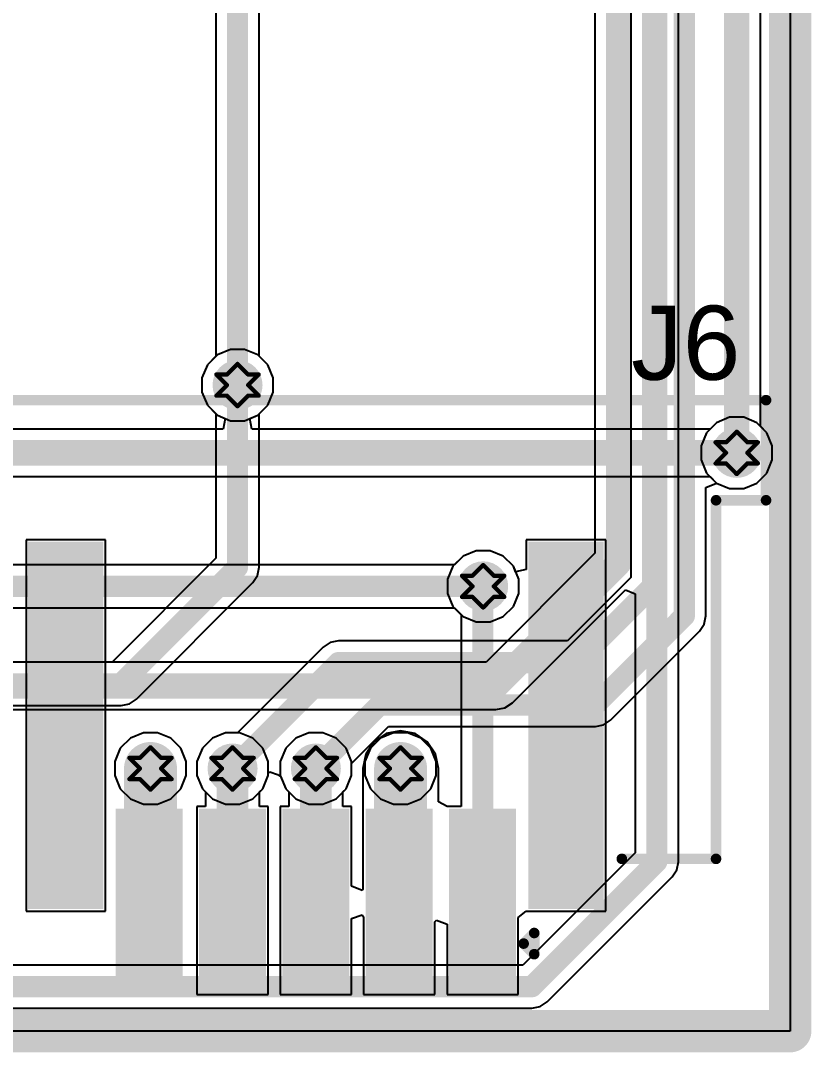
# Model space of a CAD drawing. Header units: inches. Extents: x -0.2 to 15.8, y 0 to 3.5.
# Drawn here: x 1.4086 to 1.782, y -0.01 to 0.477 of the extents above; entities that cross this region are included whole.
import ezdxf

# ---------------------------------------------------------------- set-up
doc = ezdxf.new("R2010")
doc.units = ezdxf.units.IN
doc.header["$MEASUREMENT"] = 0
for name, color, linetype in [('Board Outline', 76, 'Continuous'), ('Bottom Layer', 5, 'Continuous'), ('Drill Drawing', 1, 'Continuous'), ('Signal_1', 16, 'Continuous'), ('Signal_2', 76, 'Continuous'), ('Top Layer', 1, 'Continuous'), ('Top Overlay', 2, 'Continuous'), ('Top Paste', 8, 'Continuous'), ('Top Solder', 216, 'Continuous'), ('Via Holes', 16, 'Continuous')]:
    doc.layers.add(name, color=color, linetype=linetype)
doc.styles.add('Arial', font='', dxfattribs={"height": 0.2})
doc.styles.get('Arial').set_extended_font_data('Arial')

msp = doc.modelspace()

# ---------------------------------------------------------------- hatches: boundary and pattern name
at = {"layer": 'Bottom Layer'}
h = msp.add_hatch(color=5, dxfattribs=at)
edge = h.paths.add_edge_path()
edge.add_arc((1.5110006, 0.305), 0.011811, 0, 360)
h = msp.add_hatch(color=5, dxfattribs=at)
edge = h.paths.add_edge_path()
edge.add_arc((1.7467406, 0.273), 0.011811, 0, 360)
h = msp.add_hatch(color=5, dxfattribs=at)
edge = h.paths.add_edge_path()
edge.add_arc((1.6270006, 0.21), 0.011811, 0, 360)
h = msp.add_hatch(color=5, dxfattribs=at)
edge = h.paths.add_edge_path()
edge.add_arc((1.4699006, 0.124), 0.011811, 0, 360)
h = msp.add_hatch(color=5, dxfattribs=at)
edge = h.paths.add_edge_path()
edge.add_arc((1.5086506, 0.124), 0.011811, 0, 360)
h = msp.add_hatch(color=5, dxfattribs=at)
edge = h.paths.add_edge_path()
edge.add_arc((1.5480006, 0.124), 0.011811, 0, 360)
h = msp.add_hatch(color=5, dxfattribs=at)
edge = h.paths.add_edge_path()
edge.add_arc((1.5880006, 0.124), 0.011811, 0, 360)
at = {"layer": 'Signal_1'}
h = msp.add_hatch(color=16, dxfattribs=at)
edge = h.paths.add_edge_path()
edge.add_arc((1.5110006, 0.305), 0.011811, 0, 360)
h = msp.add_hatch(color=16, dxfattribs=at)
edge = h.paths.add_edge_path()
edge.add_arc((1.7467406, 0.273), 0.011811, 0, 360)
h = msp.add_hatch(color=16, dxfattribs=at)
edge = h.paths.add_edge_path()
edge.add_arc((1.6270006, 0.21), 0.011811, 0, 360)
h = msp.add_hatch(color=16, dxfattribs=at)
edge = h.paths.add_edge_path()
edge.add_arc((1.4699006, 0.124), 0.011811, 0, 360)
h = msp.add_hatch(color=16, dxfattribs=at)
edge = h.paths.add_edge_path()
edge.add_arc((1.5086506, 0.124), 0.011811, 0, 360)
h = msp.add_hatch(color=16, dxfattribs=at)
edge = h.paths.add_edge_path()
edge.add_arc((1.5480006, 0.124), 0.011811, 0, 360)
h = msp.add_hatch(color=16, dxfattribs=at)
edge = h.paths.add_edge_path()
edge.add_arc((1.5880006, 0.124), 0.011811, 0, 360)
at = {"layer": 'Signal_2'}
h = msp.add_hatch(color=76, dxfattribs=at)
edge = h.paths.add_edge_path()
edge.add_arc((1.5110006, 0.305), 0.011811, 0, 360)
h = msp.add_hatch(color=76, dxfattribs=at)
edge = h.paths.add_edge_path()
edge.add_arc((1.7467406, 0.273), 0.011811, 0, 360)
h = msp.add_hatch(color=76, dxfattribs=at)
edge = h.paths.add_edge_path()
edge.add_arc((1.6270006, 0.21), 0.011811, 0, 360)
h = msp.add_hatch(color=76, dxfattribs=at)
edge = h.paths.add_edge_path()
edge.add_arc((1.4699006, 0.124), 0.011811, 0, 360)
h = msp.add_hatch(color=76, dxfattribs=at)
edge = h.paths.add_edge_path()
edge.add_arc((1.5086506, 0.124), 0.011811, 0, 360)
h = msp.add_hatch(color=76, dxfattribs=at)
edge = h.paths.add_edge_path()
edge.add_arc((1.5480006, 0.124), 0.011811, 0, 360)
h = msp.add_hatch(color=76, dxfattribs=at)
edge = h.paths.add_edge_path()
edge.add_arc((1.5880006, 0.124), 0.011811, 0, 360)
at = {"layer": 'Top Layer'}
h = msp.add_hatch(color=1, dxfattribs=at)
edge = h.paths.add_edge_path()
edge.add_arc((1.5110006, 0.305), 0.011811, 0, 360)
h = msp.add_hatch(color=1, dxfattribs=at)
edge = h.paths.add_edge_path()
edge.add_arc((1.7467406, 0.273), 0.011811, 0, 360)
for points in [[(1.44366965, 0.06166145), (1.41611055, 0.06166145), (1.41611055, 0.22701575), (1.44366965, 0.22701575)], [(1.67989005, 0.06166145), (1.65233095, 0.06166145), (1.65233095, 0.22701575), (1.67989005, 0.22701575)], [(1.4810711, 0.0222913), (1.4574491, 0.0222913), (1.4574491, 0.1010315), (1.4810711, 0.1010315)], [(1.5204412, 0.0222913), (1.4968192, 0.0222913), (1.4968192, 0.1010315), (1.5204412, 0.1010315)], [(1.5598113, 0.0222913), (1.5361893, 0.0222913), (1.5361893, 0.1010315), (1.5598113, 0.1010315)], [(1.5991814, 0.0222913), (1.5755594, 0.0222913), (1.5755594, 0.1010315), (1.5991814, 0.1010315)], [(1.6385515, 0.0222913), (1.6149295, 0.0222913), (1.6149295, 0.1010315), (1.6385515, 0.1010315)]]:
    msp.add_hatch(color=1, dxfattribs=at).paths.add_polyline_path(points)
h = msp.add_hatch(color=1, dxfattribs=at)
edge = h.paths.add_edge_path()
edge.add_arc((1.6270006, 0.21), 0.011811, 0, 360)
h = msp.add_hatch(color=1, dxfattribs=at)
edge = h.paths.add_edge_path()
edge.add_arc((1.4699006, 0.124), 0.011811, 0, 360)
h = msp.add_hatch(color=1, dxfattribs=at)
edge = h.paths.add_edge_path()
edge.add_arc((1.5086506, 0.124), 0.011811, 0, 360)
h = msp.add_hatch(color=1, dxfattribs=at)
edge = h.paths.add_edge_path()
edge.add_arc((1.5480006, 0.124), 0.011811, 0, 360)
h = msp.add_hatch(color=1, dxfattribs=at)
edge = h.paths.add_edge_path()
edge.add_arc((1.5880006, 0.124), 0.011811, 0, 360)
at = {"layer": 'Top Paste'}
for points in [[(1.44366965, 0.06166145), (1.41611055, 0.06166145), (1.41611055, 0.22701575), (1.44366965, 0.22701575)], [(1.67989005, 0.06166145), (1.65233095, 0.06166145), (1.65233095, 0.22701575), (1.67989005, 0.22701575)], [(1.4810711, 0.0222913), (1.4574491, 0.0222913), (1.4574491, 0.1010315), (1.4810711, 0.1010315)], [(1.5204412, 0.0222913), (1.4968192, 0.0222913), (1.4968192, 0.1010315), (1.5204412, 0.1010315)], [(1.5598113, 0.0222913), (1.5361893, 0.0222913), (1.5361893, 0.1010315), (1.5598113, 0.1010315)], [(1.5991814, 0.0222913), (1.5755594, 0.0222913), (1.5755594, 0.1010315), (1.5991814, 0.1010315)], [(1.6385515, 0.0222913), (1.6149295, 0.0222913), (1.6149295, 0.1010315), (1.6385515, 0.1010315)]]:
    msp.add_hatch(color=8, dxfattribs=at).paths.add_polyline_path(points)
at = {"layer": 'Top Solder'}
for points in [[(1.44766965, 0.05766145), (1.41211055, 0.05766145), (1.41211055, 0.23101575), (1.44766965, 0.23101575)], [(1.68389005, 0.05766145), (1.64833095, 0.05766145), (1.64833095, 0.23101575), (1.68389005, 0.23101575)], [(1.4850711, 0.0182913), (1.4534491, 0.0182913), (1.4534491, 0.1050315), (1.4850711, 0.1050315)], [(1.5244412, 0.0182913), (1.4928192, 0.0182913), (1.4928192, 0.1050315), (1.5244412, 0.1050315)], [(1.5638113, 0.0182913), (1.5321893, 0.0182913), (1.5321893, 0.1050315), (1.5638113, 0.1050315)], [(1.6031814, 0.0182913), (1.5715594, 0.0182913), (1.5715594, 0.1050315), (1.6031814, 0.1050315)], [(1.6425515, 0.0182913), (1.6109295, 0.0182913), (1.6109295, 0.1050315), (1.6425515, 0.1050315)]]:
    msp.add_hatch(color=216, dxfattribs=at).paths.add_polyline_path(points)
at = {"layer": 'Via Holes'}
h = msp.add_hatch(color=7, dxfattribs=at)
edge = h.paths.add_edge_path()
edge.add_arc((1.5110006, 0.305), 0.0059055, 0, 360)
h = msp.add_hatch(color=7, dxfattribs=at)
edge = h.paths.add_edge_path()
edge.add_arc((1.7467406, 0.273), 0.0059055, 0, 360)
h = msp.add_hatch(color=7, dxfattribs=at)
edge = h.paths.add_edge_path()
edge.add_arc((1.6270006, 0.21), 0.0059055, 0, 360)
h = msp.add_hatch(color=7, dxfattribs=at)
edge = h.paths.add_edge_path()
edge.add_arc((1.4699006, 0.124), 0.0059055, 0, 360)
h = msp.add_hatch(color=7, dxfattribs=at)
edge = h.paths.add_edge_path()
edge.add_arc((1.5086506, 0.124), 0.0059055, 0, 360)
h = msp.add_hatch(color=7, dxfattribs=at)
edge = h.paths.add_edge_path()
edge.add_arc((1.5480006, 0.124), 0.0059055, 0, 360)
h = msp.add_hatch(color=7, dxfattribs=at)
edge = h.paths.add_edge_path()
edge.add_arc((1.5880006, 0.124), 0.0059055, 0, 360)

# ---------------------------------------------------------------- linework, layer by layer
at = {"layer": 'Board Outline', "const_width": 0.02}
for points in [[(1.772, 1.9660002), (1.7720007, 0)], [(0, 0), (1.7720007, 0)]]:
    msp.add_lwpolyline(points, dxfattribs=at)
at = {"layer": 'Board Outline', "const_width": 0.01}
msp.add_lwpolyline([(1.7670007, 0, 1), (1.7770007, 0, 1)], format="xyb", close=True, dxfattribs=at)
msp.add_lwpolyline([(1.7670007, 0, 1), (1.7770007, 0, 1)], format="xyb", close=True, dxfattribs=at)
at = {"layer": 'Bottom Layer'}
for p, q in [((1.772, 1.5882881), (1.7720006, 0)), ((1.5076567, 0.321811), (1.501478, 0.3192516)), ((1.5143445, 0.321811), (1.5076567, 0.321811)), ((1.5205232, 0.3192516), (1.5143445, 0.321811)), ((1.501478, 0.3192516), (1.496749, 0.3145226)), ((1.5252522, 0.3145226), (1.5205232, 0.3192516)), ((1.496749, 0.3145226), (1.4941896, 0.3083439)), ((1.5278116, 0.3083439), (1.5252522, 0.3145226)), ((1.4941896, 0.3083439), (1.4941896, 0.3016561)), ((1.5278116, 0.3016561), (1.5278116, 0.3083439)), ((1.4941896, 0.3016561), (1.496749, 0.2954774)), ((1.5252522, 0.2954774), (1.5278116, 0.3016561)), ((1.496749, 0.2954774), (1.5008047, 0.2914217)), ((1.5211965, 0.2914217), (1.5252522, 0.2954774)), ((1.5008047, 0.2914217), (1.5008047, 0.2232239)), ((1.5211965, 0.2190006), (1.5211965, 0.2914217)), ((1.7433967, 0.289811), (1.737218, 0.2872516)), ((1.7500845, 0.289811), (1.7433967, 0.289811)), ((1.7562632, 0.2872516), (1.7500845, 0.289811)), ((1.732489, 0.2825226), (1.7299296, 0.2763439)), ((1.737218, 0.2872516), (1.732489, 0.2825226)), ((1.7609922, 0.2825226), (1.7562632, 0.2872516)), ((1.7635516, 0.2763439), (1.7609922, 0.2825226)), ((1.7299296, 0.2763439), (1.7299296, 0.2696561)), ((1.7635516, 0.2696561), (1.7635516, 0.2763439)), ((1.7299296, 0.2696561), (1.732489, 0.2634774)), ((1.7609922, 0.2634774), (1.7635516, 0.2696561)), ((1.732489, 0.2634774), (1.737218, 0.2587484)), ((1.7562632, 0.2587484), (1.7609922, 0.2634774)), ((1.737218, 0.2587484), (1.7433967, 0.256189)), ((1.7500845, 0.256189), (1.7562632, 0.2587484)), ((1.7433967, 0.256189), (1.7500845, 0.256189)), ((1.617478, 0.2242516), (1.612749, 0.2195226)), ((1.6236567, 0.226811), (1.617478, 0.2242516)), ((1.6303445, 0.226811), (1.6236567, 0.226811)), ((1.6365232, 0.2242516), (1.6303445, 0.226811)), ((1.6412522, 0.2195226), (1.6365232, 0.2242516)), ((1.5008047, 0.2232239), (1.4517767, 0.1741959)), ((1.612749, 0.2195226), (1.6101896, 0.2133439)), ((1.6438116, 0.2133439), (1.6412522, 0.2195226)), ((1.5182102, 0.211791), (1.5204204, 0.2150988)), ((1.5204204, 0.2150988), (1.5211965, 0.2190006)), ((1.4632096, 0.1567904), (1.5182102, 0.211791)), ((1.6101896, 0.2133439), (1.6101896, 0.2066561)), ((1.6438116, 0.2066561), (1.6438116, 0.2133439)), ((1.6101896, 0.2066561), (1.612749, 0.2004774)), ((1.6412522, 0.2004774), (1.6438116, 0.2066561)), ((1.612749, 0.2004774), (1.617478, 0.1957484)), ((1.6365232, 0.1957484), (1.6412522, 0.2004774)), ((1.617478, 0.1957484), (1.6236567, 0.193189)), ((1.6303445, 0.193189), (1.6365232, 0.1957484)), ((1.6236567, 0.193189), (1.6303445, 0.193189)), ((1.4517767, 0.1741959), (1.141334, 0.1741959)), ((1.4599018, 0.1545802), (1.4632096, 0.1567904)), ((1.1455573, 0.1538041), (1.456, 0.1538041)), ((1.456, 0.1538041), (1.4599018, 0.1545802)), ((1.499128, 0.1382516), (1.494399, 0.1335226)), ((1.5053067, 0.140811), (1.499128, 0.1382516)), ((1.5119945, 0.140811), (1.5053067, 0.140811)), ((1.5181732, 0.1382516), (1.5119945, 0.140811)), ((1.5229022, 0.1335226), (1.5181732, 0.1382516)), ((1.538478, 0.1382516), (1.533749, 0.1335226)), ((1.5446567, 0.140811), (1.538478, 0.1382516)), ((1.5513445, 0.140811), (1.5446567, 0.140811)), ((1.5575232, 0.1382516), (1.5513445, 0.140811)), ((1.5622522, 0.1335226), (1.5575232, 0.1382516)), ((1.578478, 0.1382516), (1.573749, 0.1335226)), ((1.5846567, 0.140811), (1.578478, 0.1382516)), ((1.5913445, 0.140811), (1.5846567, 0.140811)), ((1.5975232, 0.1382516), (1.5913445, 0.140811)), ((1.6022522, 0.1335226), (1.5975232, 0.1382516)), ((1.494399, 0.1335226), (1.4918396, 0.1273439)), ((1.5254616, 0.1273439), (1.5229022, 0.1335226)), ((1.533749, 0.1335226), (1.5311896, 0.1273439)), ((1.5648116, 0.1273439), (1.5622522, 0.1335226)), ((1.573749, 0.1335226), (1.5711896, 0.1273439)), ((1.6048116, 0.1273439), (1.6022522, 0.1335226)), ((1.4918396, 0.1273439), (1.4918396, 0.1206561)), ((1.5254616, 0.1206561), (1.5254616, 0.1273439)), ((1.5311896, 0.1273439), (1.5311896, 0.1206561)), ((1.5648116, 0.1206561), (1.5648116, 0.1273439)), ((1.5711896, 0.1273439), (1.5711896, 0.1206561)), ((1.6048116, 0.1206561), (1.6048116, 0.1273439)), ((1.4918396, 0.1206561), (1.494399, 0.1144774)), ((1.5229022, 0.1144774), (1.5254616, 0.1206561)), ((1.5311896, 0.1206561), (1.533749, 0.1144774)), ((1.5622522, 0.1144774), (1.5648116, 0.1206561)), ((1.5711896, 0.1206561), (1.573749, 0.1144774)), ((1.6022522, 0.1144774), (1.6048116, 0.1206561)), ((1.494399, 0.1144774), (1.499128, 0.1097484)), ((1.5181732, 0.1097484), (1.5229022, 0.1144774)), ((1.533749, 0.1144774), (1.538478, 0.1097484)), ((1.5575232, 0.1097484), (1.5622522, 0.1144774)), ((1.573749, 0.1144774), (1.578478, 0.1097484)), ((1.5975232, 0.1097484), (1.6022522, 0.1144774)), ((1.499128, 0.1097484), (1.5053067, 0.107189)), ((1.5053067, 0.107189), (1.5119945, 0.107189)), ((1.5119945, 0.107189), (1.5181732, 0.1097484)), ((1.538478, 0.1097484), (1.5446567, 0.107189)), ((1.5446567, 0.107189), (1.5513445, 0.107189)), ((1.5513445, 0.107189), (1.5575232, 0.1097484)), ((1.578478, 0.1097484), (1.5846567, 0.107189)), ((1.5846567, 0.107189), (1.5913445, 0.107189)), ((1.5913445, 0.107189), (1.5975232, 0.1097484)), ((1.7720006, 0), (1e-07, 0))]:
    msp.add_line(p, q, dxfattribs=at)
at = {"layer": 'Bottom Layer', "const_width": 0.01}
for points in [[(1.5110006, 0.2190006), (1.5110006, 0.305)], [(1.456, 0.164), (1.5110006, 0.2190006)], [(1.141334, 0.164), (1.456, 0.164)]]:
    msp.add_lwpolyline(points, dxfattribs=at)
at = {"layer": 'Bottom Layer', "const_width": 0.005}
for points in [[(1.5085006, 0.305, 1), (1.5135006, 0.305, 1)], [(1.5085006, 0.2190006, 1), (1.5135006, 0.2190006, 1)], [(1.5085006, 0.2190006, 1), (1.5135006, 0.2190006, 1)], [(1.4535, 0.164, 1), (1.4585, 0.164, 1)], [(1.4535, 0.164, 1), (1.4585, 0.164, 1)]]:
    msp.add_lwpolyline(points, format="xyb", close=True, dxfattribs=at)
at = {"layer": 'Drill Drawing', "const_width": 0.002}
for points in [[(1.5060006, 0.31), (1.5110006, 0.315)], [(1.5110006, 0.315), (1.5160006, 0.31)], [(1.5010006, 0.31), (1.5060006, 0.305)], [(1.5010006, 0.31), (1.5060006, 0.31)], [(1.5160006, 0.31), (1.5210006, 0.31)], [(1.5160006, 0.305), (1.5210006, 0.31)], [(1.5010006, 0.3), (1.5060006, 0.305)], [(1.5160006, 0.305), (1.5210006, 0.3)], [(1.5010006, 0.3), (1.5060006, 0.3)], [(1.5060006, 0.3), (1.5110006, 0.295)], [(1.5110006, 0.295), (1.5160006, 0.3)], [(1.5160006, 0.3), (1.5210006, 0.3)], [(1.7417406, 0.278), (1.7467406, 0.283)], [(1.7467406, 0.283), (1.7517406, 0.278)], [(1.7367406, 0.278), (1.7417406, 0.273)], [(1.7367406, 0.278), (1.7417406, 0.278)], [(1.7517406, 0.278), (1.7567406, 0.278)], [(1.7517406, 0.273), (1.7567406, 0.278)], [(1.7367406, 0.268), (1.7417406, 0.273)], [(1.7517406, 0.273), (1.7567406, 0.268)], [(1.7367406, 0.268), (1.7417406, 0.268)], [(1.7417406, 0.268), (1.7467406, 0.263)], [(1.7467406, 0.263), (1.7517406, 0.268)], [(1.7517406, 0.268), (1.7567406, 0.268)], [(1.6220006, 0.215), (1.6270006, 0.22)], [(1.6270006, 0.22), (1.6320006, 0.215)], [(1.6170006, 0.215), (1.6220006, 0.21)], [(1.6170006, 0.215), (1.6220006, 0.215)], [(1.6320006, 0.215), (1.6370006, 0.215)], [(1.6320006, 0.21), (1.6370006, 0.215)], [(1.6170006, 0.205), (1.6220006, 0.21)], [(1.6320006, 0.21), (1.6370006, 0.205)], [(1.6170006, 0.205), (1.6220006, 0.205)], [(1.6220006, 0.205), (1.6270006, 0.2)], [(1.6270006, 0.2), (1.6320006, 0.205)], [(1.6320006, 0.205), (1.6370006, 0.205)], [(1.4649006, 0.129), (1.4699006, 0.134)], [(1.4699006, 0.134), (1.4749006, 0.129)], [(1.5036506, 0.129), (1.5086506, 0.134)], [(1.5086506, 0.134), (1.5136506, 0.129)], [(1.5430006, 0.129), (1.5480006, 0.134)], [(1.5480006, 0.134), (1.5530006, 0.129)], [(1.5830006, 0.129), (1.5880006, 0.134)], [(1.5880006, 0.134), (1.5930006, 0.129)], [(1.4599006, 0.129), (1.4649006, 0.124)], [(1.4599006, 0.129), (1.4649006, 0.129)], [(1.4749006, 0.129), (1.4799006, 0.129)], [(1.4749006, 0.124), (1.4799006, 0.129)], [(1.4986506, 0.129), (1.5036506, 0.124)], [(1.4986506, 0.129), (1.5036506, 0.129)], [(1.5136506, 0.129), (1.5186506, 0.129)], [(1.5136506, 0.124), (1.5186506, 0.129)], [(1.5380006, 0.129), (1.5430006, 0.124)], [(1.5380006, 0.129), (1.5430006, 0.129)], [(1.5530006, 0.129), (1.5580006, 0.129)], [(1.5530006, 0.124), (1.5580006, 0.129)], [(1.5780006, 0.129), (1.5830006, 0.124)], [(1.5780006, 0.129), (1.5830006, 0.129)], [(1.5930006, 0.129), (1.5980006, 0.129)], [(1.5930006, 0.124), (1.5980006, 0.129)], [(1.4599006, 0.119), (1.4649006, 0.124)], [(1.4749006, 0.124), (1.4799006, 0.119)], [(1.4986506, 0.119), (1.5036506, 0.124)], [(1.5136506, 0.124), (1.5186506, 0.119)], [(1.5380006, 0.119), (1.5430006, 0.124)], [(1.5530006, 0.124), (1.5580006, 0.119)], [(1.5780006, 0.119), (1.5830006, 0.124)], [(1.5930006, 0.124), (1.5980006, 0.119)], [(1.4599006, 0.119), (1.4649006, 0.119)], [(1.4649006, 0.119), (1.4699006, 0.114)], [(1.4699006, 0.114), (1.4749006, 0.119)], [(1.4749006, 0.119), (1.4799006, 0.119)], [(1.4986506, 0.119), (1.5036506, 0.119)], [(1.5036506, 0.119), (1.5086506, 0.114)], [(1.5086506, 0.114), (1.5136506, 0.119)], [(1.5136506, 0.119), (1.5186506, 0.119)], [(1.5380006, 0.119), (1.5430006, 0.119)], [(1.5430006, 0.119), (1.5480006, 0.114)], [(1.5480006, 0.114), (1.5530006, 0.119)], [(1.5530006, 0.119), (1.5580006, 0.119)], [(1.5780006, 0.119), (1.5830006, 0.119)], [(1.5830006, 0.119), (1.5880006, 0.114)], [(1.5880006, 0.114), (1.5930006, 0.119)], [(1.5930006, 0.119), (1.5980006, 0.119)]]:
    msp.add_lwpolyline(points, dxfattribs=at)
at = {"layer": 'Drill Drawing', "const_width": 0.001}
for points in [[(1.5105006, 0.315, 1), (1.5115006, 0.315, 1)], [(1.5105006, 0.315, 1), (1.5115006, 0.315, 1)], [(1.5005006, 0.31, 1), (1.5015006, 0.31, 1)], [(1.5005006, 0.31, 1), (1.5015006, 0.31, 1)], [(1.5055006, 0.31, 1), (1.5065006, 0.31, 1)], [(1.5055006, 0.31, 1), (1.5065006, 0.31, 1)], [(1.5155006, 0.31, 1), (1.5165006, 0.31, 1)], [(1.5155006, 0.31, 1), (1.5165006, 0.31, 1)], [(1.5205006, 0.31, 1), (1.5215006, 0.31, 1)], [(1.5205006, 0.31, 1), (1.5215006, 0.31, 1)], [(1.5055006, 0.305, 1), (1.5065006, 0.305, 1)], [(1.5055006, 0.305, 1), (1.5065006, 0.305, 1)], [(1.5155006, 0.305, 1), (1.5165006, 0.305, 1)], [(1.5155006, 0.305, 1), (1.5165006, 0.305, 1)], [(1.5005006, 0.3, 1), (1.5015006, 0.3, 1)], [(1.5005006, 0.3, 1), (1.5015006, 0.3, 1)], [(1.5055006, 0.3, 1), (1.5065006, 0.3, 1)], [(1.5055006, 0.3, 1), (1.5065006, 0.3, 1)], [(1.5155006, 0.3, 1), (1.5165006, 0.3, 1)], [(1.5155006, 0.3, 1), (1.5165006, 0.3, 1)], [(1.5205006, 0.3, 1), (1.5215006, 0.3, 1)], [(1.5205006, 0.3, 1), (1.5215006, 0.3, 1)], [(1.5105006, 0.295, 1), (1.5115006, 0.295, 1)], [(1.5105006, 0.295, 1), (1.5115006, 0.295, 1)], [(1.7462406, 0.283, 1), (1.7472406, 0.283, 1)], [(1.7462406, 0.283, 1), (1.7472406, 0.283, 1)], [(1.7362406, 0.278, 1), (1.7372406, 0.278, 1)], [(1.7362406, 0.278, 1), (1.7372406, 0.278, 1)], [(1.7412406, 0.278, 1), (1.7422406, 0.278, 1)], [(1.7412406, 0.278, 1), (1.7422406, 0.278, 1)], [(1.7512406, 0.278, 1), (1.7522406, 0.278, 1)], [(1.7512406, 0.278, 1), (1.7522406, 0.278, 1)], [(1.7562406, 0.278, 1), (1.7572406, 0.278, 1)], [(1.7562406, 0.278, 1), (1.7572406, 0.278, 1)], [(1.7412406, 0.273, 1), (1.7422406, 0.273, 1)], [(1.7412406, 0.273, 1), (1.7422406, 0.273, 1)], [(1.7512406, 0.273, 1), (1.7522406, 0.273, 1)], [(1.7512406, 0.273, 1), (1.7522406, 0.273, 1)], [(1.7362406, 0.268, 1), (1.7372406, 0.268, 1)], [(1.7362406, 0.268, 1), (1.7372406, 0.268, 1)], [(1.7412406, 0.268, 1), (1.7422406, 0.268, 1)], [(1.7412406, 0.268, 1), (1.7422406, 0.268, 1)], [(1.7512406, 0.268, 1), (1.7522406, 0.268, 1)], [(1.7512406, 0.268, 1), (1.7522406, 0.268, 1)], [(1.7562406, 0.268, 1), (1.7572406, 0.268, 1)], [(1.7562406, 0.268, 1), (1.7572406, 0.268, 1)], [(1.7462406, 0.263, 1), (1.7472406, 0.263, 1)], [(1.7462406, 0.263, 1), (1.7472406, 0.263, 1)], [(1.6265006, 0.22, 1), (1.6275006, 0.22, 1)], [(1.6265006, 0.22, 1), (1.6275006, 0.22, 1)], [(1.6165006, 0.215, 1), (1.6175006, 0.215, 1)], [(1.6165006, 0.215, 1), (1.6175006, 0.215, 1)], [(1.6215006, 0.215, 1), (1.6225006, 0.215, 1)], [(1.6215006, 0.215, 1), (1.6225006, 0.215, 1)], [(1.6315006, 0.215, 1), (1.6325006, 0.215, 1)], [(1.6315006, 0.215, 1), (1.6325006, 0.215, 1)], [(1.6365006, 0.215, 1), (1.6375006, 0.215, 1)], [(1.6365006, 0.215, 1), (1.6375006, 0.215, 1)], [(1.6215006, 0.21, 1), (1.6225006, 0.21, 1)], [(1.6215006, 0.21, 1), (1.6225006, 0.21, 1)], [(1.6315006, 0.21, 1), (1.6325006, 0.21, 1)], [(1.6315006, 0.21, 1), (1.6325006, 0.21, 1)], [(1.6165006, 0.205, 1), (1.6175006, 0.205, 1)], [(1.6165006, 0.205, 1), (1.6175006, 0.205, 1)], [(1.6215006, 0.205, 1), (1.6225006, 0.205, 1)], [(1.6215006, 0.205, 1), (1.6225006, 0.205, 1)], [(1.6315006, 0.205, 1), (1.6325006, 0.205, 1)], [(1.6315006, 0.205, 1), (1.6325006, 0.205, 1)], [(1.6365006, 0.205, 1), (1.6375006, 0.205, 1)], [(1.6365006, 0.205, 1), (1.6375006, 0.205, 1)], [(1.6265006, 0.2, 1), (1.6275006, 0.2, 1)], [(1.6265006, 0.2, 1), (1.6275006, 0.2, 1)], [(1.4694006, 0.134, 1), (1.4704006, 0.134, 1)], [(1.4694006, 0.134, 1), (1.4704006, 0.134, 1)], [(1.5081506, 0.134, 1), (1.5091506, 0.134, 1)], [(1.5081506, 0.134, 1), (1.5091506, 0.134, 1)], [(1.5475006, 0.134, 1), (1.5485006, 0.134, 1)], [(1.5475006, 0.134, 1), (1.5485006, 0.134, 1)], [(1.5875006, 0.134, 1), (1.5885006, 0.134, 1)], [(1.5875006, 0.134, 1), (1.5885006, 0.134, 1)], [(1.4594006, 0.129, 1), (1.4604006, 0.129, 1)], [(1.4594006, 0.129, 1), (1.4604006, 0.129, 1)], [(1.4644006, 0.129, 1), (1.4654006, 0.129, 1)], [(1.4644006, 0.129, 1), (1.4654006, 0.129, 1)], [(1.4744006, 0.129, 1), (1.4754006, 0.129, 1)], [(1.4744006, 0.129, 1), (1.4754006, 0.129, 1)], [(1.4794006, 0.129, 1), (1.4804006, 0.129, 1)], [(1.4794006, 0.129, 1), (1.4804006, 0.129, 1)], [(1.4981506, 0.129, 1), (1.4991506, 0.129, 1)], [(1.4981506, 0.129, 1), (1.4991506, 0.129, 1)], [(1.5031506, 0.129, 1), (1.5041506, 0.129, 1)], [(1.5031506, 0.129, 1), (1.5041506, 0.129, 1)], [(1.5131506, 0.129, 1), (1.5141506, 0.129, 1)], [(1.5131506, 0.129, 1), (1.5141506, 0.129, 1)], [(1.5181506, 0.129, 1), (1.5191506, 0.129, 1)], [(1.5181506, 0.129, 1), (1.5191506, 0.129, 1)], [(1.5375006, 0.129, 1), (1.5385006, 0.129, 1)], [(1.5375006, 0.129, 1), (1.5385006, 0.129, 1)], [(1.5425006, 0.129, 1), (1.5435006, 0.129, 1)], [(1.5425006, 0.129, 1), (1.5435006, 0.129, 1)], [(1.5525006, 0.129, 1), (1.5535006, 0.129, 1)], [(1.5525006, 0.129, 1), (1.5535006, 0.129, 1)], [(1.5575006, 0.129, 1), (1.5585006, 0.129, 1)], [(1.5575006, 0.129, 1), (1.5585006, 0.129, 1)], [(1.5775006, 0.129, 1), (1.5785006, 0.129, 1)], [(1.5775006, 0.129, 1), (1.5785006, 0.129, 1)], [(1.5825006, 0.129, 1), (1.5835006, 0.129, 1)], [(1.5825006, 0.129, 1), (1.5835006, 0.129, 1)], [(1.5925006, 0.129, 1), (1.5935006, 0.129, 1)], [(1.5925006, 0.129, 1), (1.5935006, 0.129, 1)], [(1.5975006, 0.129, 1), (1.5985006, 0.129, 1)], [(1.5975006, 0.129, 1), (1.5985006, 0.129, 1)], [(1.4644006, 0.124, 1), (1.4654006, 0.124, 1)], [(1.4644006, 0.124, 1), (1.4654006, 0.124, 1)], [(1.4744006, 0.124, 1), (1.4754006, 0.124, 1)], [(1.4744006, 0.124, 1), (1.4754006, 0.124, 1)], [(1.5031506, 0.124, 1), (1.5041506, 0.124, 1)], [(1.5031506, 0.124, 1), (1.5041506, 0.124, 1)], [(1.5131506, 0.124, 1), (1.5141506, 0.124, 1)], [(1.5131506, 0.124, 1), (1.5141506, 0.124, 1)], [(1.5425006, 0.124, 1), (1.5435006, 0.124, 1)], [(1.5425006, 0.124, 1), (1.5435006, 0.124, 1)], [(1.5525006, 0.124, 1), (1.5535006, 0.124, 1)], [(1.5525006, 0.124, 1), (1.5535006, 0.124, 1)], [(1.5825006, 0.124, 1), (1.5835006, 0.124, 1)], [(1.5825006, 0.124, 1), (1.5835006, 0.124, 1)], [(1.5925006, 0.124, 1), (1.5935006, 0.124, 1)], [(1.5925006, 0.124, 1), (1.5935006, 0.124, 1)], [(1.4594006, 0.119, 1), (1.4604006, 0.119, 1)], [(1.4594006, 0.119, 1), (1.4604006, 0.119, 1)], [(1.4644006, 0.119, 1), (1.4654006, 0.119, 1)], [(1.4644006, 0.119, 1), (1.4654006, 0.119, 1)], [(1.4744006, 0.119, 1), (1.4754006, 0.119, 1)], [(1.4744006, 0.119, 1), (1.4754006, 0.119, 1)], [(1.4794006, 0.119, 1), (1.4804006, 0.119, 1)], [(1.4794006, 0.119, 1), (1.4804006, 0.119, 1)], [(1.4981506, 0.119, 1), (1.4991506, 0.119, 1)], [(1.4981506, 0.119, 1), (1.4991506, 0.119, 1)], [(1.5031506, 0.119, 1), (1.5041506, 0.119, 1)], [(1.5031506, 0.119, 1), (1.5041506, 0.119, 1)], [(1.5131506, 0.119, 1), (1.5141506, 0.119, 1)], [(1.5131506, 0.119, 1), (1.5141506, 0.119, 1)], [(1.5181506, 0.119, 1), (1.5191506, 0.119, 1)], [(1.5181506, 0.119, 1), (1.5191506, 0.119, 1)], [(1.5375006, 0.119, 1), (1.5385006, 0.119, 1)], [(1.5375006, 0.119, 1), (1.5385006, 0.119, 1)], [(1.5425006, 0.119, 1), (1.5435006, 0.119, 1)], [(1.5425006, 0.119, 1), (1.5435006, 0.119, 1)], [(1.5525006, 0.119, 1), (1.5535006, 0.119, 1)], [(1.5525006, 0.119, 1), (1.5535006, 0.119, 1)], [(1.5575006, 0.119, 1), (1.5585006, 0.119, 1)], [(1.5575006, 0.119, 1), (1.5585006, 0.119, 1)], [(1.5775006, 0.119, 1), (1.5785006, 0.119, 1)], [(1.5775006, 0.119, 1), (1.5785006, 0.119, 1)], [(1.5825006, 0.119, 1), (1.5835006, 0.119, 1)], [(1.5825006, 0.119, 1), (1.5835006, 0.119, 1)], [(1.5925006, 0.119, 1), (1.5935006, 0.119, 1)], [(1.5925006, 0.119, 1), (1.5935006, 0.119, 1)], [(1.5975006, 0.119, 1), (1.5985006, 0.119, 1)], [(1.5975006, 0.119, 1), (1.5985006, 0.119, 1)], [(1.4694006, 0.114, 1), (1.4704006, 0.114, 1)], [(1.4694006, 0.114, 1), (1.4704006, 0.114, 1)], [(1.5081506, 0.114, 1), (1.5091506, 0.114, 1)], [(1.5081506, 0.114, 1), (1.5091506, 0.114, 1)], [(1.5475006, 0.114, 1), (1.5485006, 0.114, 1)], [(1.5475006, 0.114, 1), (1.5485006, 0.114, 1)], [(1.5875006, 0.114, 1), (1.5885006, 0.114, 1)], [(1.5875006, 0.114, 1), (1.5885006, 0.114, 1)]]:
    msp.add_lwpolyline(points, format="xyb", close=True, dxfattribs=at)
at = {"layer": 'Signal_1'}
for p, q in [((1.7720001, 1.4745842), (1.7720006, 0)), ((1.7191959, 0.08), (1.7191959, 0.9567611)), ((1.6797845, 0.9308775), (1.6797845, 0.2256456)), ((1.5076567, 0.321811), (1.501478, 0.3192516)), ((1.5143445, 0.321811), (1.5076567, 0.321811)), ((1.5205232, 0.3192516), (1.5143445, 0.321811)), ((1.501478, 0.3192516), (1.496749, 0.3145226)), ((1.5252522, 0.3145226), (1.5205232, 0.3192516)), ((1.496749, 0.3145226), (1.4941896, 0.3083439)), ((1.5278116, 0.3083439), (1.5252522, 0.3145226)), ((1.4941896, 0.3083439), (1.4941896, 0.3016561)), ((1.5278116, 0.3016561), (1.5278116, 0.3083439)), ((1.4941896, 0.3016561), (1.496749, 0.2954774)), ((1.5252522, 0.2954774), (1.5278116, 0.3016561)), ((1.496749, 0.2954774), (1.501478, 0.2907484)), ((1.5205232, 0.2907484), (1.5252522, 0.2954774)), ((1.501478, 0.2907484), (1.5076567, 0.288189)), ((1.5076567, 0.288189), (1.5143445, 0.288189)), ((1.5143445, 0.288189), (1.5205232, 0.2907484)), ((1.7433967, 0.289811), (1.737218, 0.2872516)), ((1.7500845, 0.289811), (1.7433967, 0.289811)), ((1.7562632, 0.2872516), (1.7500845, 0.289811)), ((1.732489, 0.2825226), (1.7299296, 0.2763439)), ((1.737218, 0.2872516), (1.732489, 0.2825226)), ((1.7609922, 0.2825226), (1.7562632, 0.2872516)), ((1.7635516, 0.2763439), (1.7609922, 0.2825226)), ((1.7299296, 0.2763439), (1.7299296, 0.2696561)), ((1.7635516, 0.2696561), (1.7635516, 0.2763439)), ((1.7299296, 0.2696561), (1.732489, 0.2634774)), ((1.7609922, 0.2634774), (1.7635516, 0.2696561)), ((1.732489, 0.2634774), (1.737218, 0.2587484)), ((1.7562632, 0.2587484), (1.7609922, 0.2634774)), ((1.737218, 0.2587484), (1.7433967, 0.256189)), ((1.7500845, 0.256189), (1.7562632, 0.2587484)), ((1.7433967, 0.256189), (1.7500845, 0.256189)), ((1.617478, 0.2242516), (1.612749, 0.2195226)), ((1.6236567, 0.226811), (1.617478, 0.2242516)), ((1.6303445, 0.226811), (1.6236567, 0.226811)), ((1.6797845, 0.2256456), (1.6283543, 0.1742155)), ((1.6365232, 0.2242516), (1.6303445, 0.226811)), ((1.6412522, 0.2195226), (1.6365232, 0.2242516)), ((1.612749, 0.2195226), (1.6101896, 0.2133439)), ((1.6438116, 0.2133439), (1.6412522, 0.2195226)), ((1.6101896, 0.2133439), (1.6101896, 0.2066561)), ((1.6438116, 0.2066561), (1.6438116, 0.2133439)), ((1.6101896, 0.2066561), (1.612749, 0.2004774)), ((1.6409306, 0.1550694), (1.6941847, 0.2083236)), ((1.6412522, 0.2004774), (1.6438116, 0.2066561)), ((1.6941847, 0.2083236), (1.6988041, 0.2064101)), ((1.6988041, 0.2064101), (1.6988041, 0.0842233)), ((1.612749, 0.2004774), (1.617478, 0.1957484)), ((1.6365232, 0.1957484), (1.6412522, 0.2004774)), ((1.617478, 0.1957484), (1.6236567, 0.193189)), ((1.6303445, 0.193189), (1.6365232, 0.1957484)), ((1.6236567, 0.193189), (1.6303445, 0.193189)), ((1.6283543, 0.1742155), (1.1009845, 0.1742155)), ((1.1056297, 0.1517845), (1.6329995, 0.1517845)), ((1.6329995, 0.1517845), (1.633, 0.1517844)), ((1.633, 0.1517844), (1.637292, 0.1526382)), ((1.637292, 0.1526382), (1.6409306, 0.1550694)), ((1.460378, 0.1382516), (1.455649, 0.1335226)), ((1.4665567, 0.140811), (1.460378, 0.1382516)), ((1.4732445, 0.140811), (1.4665567, 0.140811)), ((1.4794232, 0.1382516), (1.4732445, 0.140811)), ((1.4841522, 0.1335226), (1.4794232, 0.1382516)), ((1.499128, 0.1382516), (1.494399, 0.1335226)), ((1.5053067, 0.140811), (1.499128, 0.1382516)), ((1.5119945, 0.140811), (1.5053067, 0.140811)), ((1.5181732, 0.1382516), (1.5119945, 0.140811)), ((1.5229022, 0.1335226), (1.5181732, 0.1382516)), ((1.538478, 0.1382516), (1.533749, 0.1335226)), ((1.5446567, 0.140811), (1.538478, 0.1382516)), ((1.5513445, 0.140811), (1.5446567, 0.140811)), ((1.5575232, 0.1382516), (1.5513445, 0.140811)), ((1.5622522, 0.1335226), (1.5575232, 0.1382516)), ((1.455649, 0.1335226), (1.4530896, 0.1273439)), ((1.4867116, 0.1273439), (1.4841522, 0.1335226)), ((1.494399, 0.1335226), (1.4918396, 0.1273439)), ((1.5254616, 0.1273439), (1.5229022, 0.1335226)), ((1.533749, 0.1335226), (1.5311896, 0.1273439)), ((1.5648116, 0.1273439), (1.5622522, 0.1335226)), ((1.4530896, 0.1273439), (1.4530896, 0.1206561)), ((1.4867116, 0.1206561), (1.4867116, 0.1273439)), ((1.4918396, 0.1273439), (1.4918396, 0.1206561)), ((1.5254616, 0.1206561), (1.5254616, 0.1273439)), ((1.5311896, 0.1273439), (1.5311896, 0.1206561)), ((1.5648116, 0.1206561), (1.5648116, 0.1273439)), ((1.4530896, 0.1206561), (1.455649, 0.1144774)), ((1.4841522, 0.1144774), (1.4867116, 0.1206561)), ((1.4918396, 0.1206561), (1.494399, 0.1144774)), ((1.5229022, 0.1144774), (1.5254616, 0.1206561)), ((1.5311896, 0.1206561), (1.533749, 0.1144774)), ((1.5622522, 0.1144774), (1.5648116, 0.1206561)), ((1.455649, 0.1144774), (1.460378, 0.1097484)), ((1.4794232, 0.1097484), (1.4841522, 0.1144774)), ((1.494399, 0.1144774), (1.499128, 0.1097484)), ((1.5181732, 0.1097484), (1.5229022, 0.1144774)), ((1.533749, 0.1144774), (1.538478, 0.1097484)), ((1.5575232, 0.1097484), (1.5622522, 0.1144774)), ((1.460378, 0.1097484), (1.4665567, 0.107189)), ((1.4665567, 0.107189), (1.4732445, 0.107189)), ((1.4732445, 0.107189), (1.4794232, 0.1097484)), ((1.499128, 0.1097484), (1.5053067, 0.107189)), ((1.5053067, 0.107189), (1.5119945, 0.107189)), ((1.5119945, 0.107189), (1.5181732, 0.1097484)), ((1.538478, 0.1097484), (1.5446567, 0.107189)), ((1.5446567, 0.107189), (1.5513445, 0.107189)), ((1.5513445, 0.107189), (1.5575232, 0.1097484)), ((1.6988041, 0.0842233), (1.6457767, 0.0311959)), ((1.7184198, 0.0760982), (1.7191959, 0.08)), ((1.7162096, 0.0727904), (1.7184198, 0.0760982)), ((1.6572096, 0.0137904), (1.7162096, 0.0727904)), ((1.6457767, 0.0311959), (1.3367874, 0.0311959)), ((0.217, 0.0108041), (1.65, 0.0108041)), ((1.65, 0.0108041), (1.6539018, 0.0115802)), ((1.6539018, 0.0115802), (1.6572096, 0.0137904)), ((1.7720006, 0), (1e-07, 0))]:
    msp.add_line(p, q, dxfattribs=at)
for points, const_width in [([(1.709, 0.08), (1.709, 0.9567611)], 0.01), ([(1.691, 0.221), (1.691, 0.9355231)], 0.012), ([(1.633, 0.163), (1.691, 0.221)], 0.012), ([(1.100984, 0.163), (1.633, 0.163)], 0.012), ([(1.65, 0.021), (1.709, 0.08)], 0.01), ([(0.217, 0.021), (1.65, 0.021)], 0.01)]:
    msp.add_lwpolyline(points, dxfattribs=dict(at, const_width=const_width))
for points, const_width in [([(1.688, 0.221, 1), (1.694, 0.221, 1)], 0.006), ([(1.688, 0.221, 1), (1.694, 0.221, 1)], 0.006), ([(1.63, 0.163, 1), (1.636, 0.163, 1)], 0.006), ([(1.63, 0.163, 1), (1.636, 0.163, 1)], 0.006), ([(1.7065, 0.08, 1), (1.7115, 0.08, 1)], 0.005), ([(1.7065, 0.08, 1), (1.7115, 0.08, 1)], 0.005), ([(1.6475, 0.021, 1), (1.6525, 0.021, 1)], 0.005), ([(1.6475, 0.021, 1), (1.6525, 0.021, 1)], 0.005)]:
    msp.add_lwpolyline(points, format="xyb", close=True, dxfattribs=dict(at, const_width=const_width))
at = {"layer": 'Signal_2'}
for p, q in [((1.6968047, 1.036518), (1.6968047, 0.2142233)), ((1.7579561, 0.2855587), (1.7579561, 1.036518)), ((1.7720002, 1.036518), (1.7720006, 0)), ((1.5076567, 0.321811), (1.501478, 0.3192516)), ((1.5143445, 0.321811), (1.5076567, 0.321811)), ((1.5205232, 0.3192516), (1.5143445, 0.321811)), ((1.501478, 0.3192516), (1.496749, 0.3145226)), ((1.5252522, 0.3145226), (1.5205232, 0.3192516)), ((1.496749, 0.3145226), (1.4941896, 0.3083439)), ((1.5278116, 0.3083439), (1.5252522, 0.3145226)), ((1.4941896, 0.3083439), (1.4941896, 0.3016561)), ((1.5278116, 0.3016561), (1.5278116, 0.3083439)), ((1.4941896, 0.3016561), (1.496749, 0.2954774)), ((1.5252522, 0.2954774), (1.5278116, 0.3016561)), ((1.496749, 0.2954774), (1.501478, 0.2907484)), ((1.5205232, 0.2907484), (1.5252522, 0.2954774)), ((1.501478, 0.2907484), (1.5076567, 0.288189)), ((1.5076567, 0.288189), (1.5143445, 0.288189)), ((1.5143445, 0.288189), (1.5205232, 0.2907484)), ((1.7609922, 0.2825226), (1.7579561, 0.2855587)), ((1.7635516, 0.2763439), (1.7609922, 0.2825226)), ((1.7635516, 0.2696561), (1.7635516, 0.2763439)), ((1.7609922, 0.2634774), (1.7635516, 0.2696561)), ((1.7562632, 0.2587484), (1.7609922, 0.2634774)), ((1.7321959, 0.2566994), (1.7371959, 0.2587705)), ((1.7371959, 0.2587705), (1.737218, 0.2587484)), ((1.737218, 0.2587484), (1.7433967, 0.256189)), ((1.7500845, 0.256189), (1.7562632, 0.2587484)), ((1.7321959, 0.1959994), (1.7321959, 0.2566994)), ((1.7433967, 0.256189), (1.7500845, 0.256189)), ((1.617478, 0.2242516), (1.6134223, 0.2201959)), ((1.6236567, 0.226811), (1.617478, 0.2242516)), ((1.6303445, 0.226811), (1.6236567, 0.226811)), ((1.6365232, 0.2242516), (1.6303445, 0.226811)), ((1.6412522, 0.2195226), (1.6365232, 0.2242516)), ((1.6134223, 0.2201959), (1.1992233, 0.2201959)), ((1.6438116, 0.2133439), (1.6412522, 0.2195226)), ((1.6438116, 0.2066561), (1.6438116, 0.2133439)), ((1.6968047, 0.2142233), (1.6667773, 0.1841959)), ((1.6412522, 0.2004774), (1.6438116, 0.2066561)), ((1.195, 0.1998041), (1.6134223, 0.1998041)), ((1.6134223, 0.1998041), (1.617478, 0.1957484)), ((1.6365232, 0.1957484), (1.6412522, 0.2004774)), ((1.617478, 0.1957484), (1.6236567, 0.193189)), ((1.6303445, 0.193189), (1.6365232, 0.1957484)), ((1.7314198, 0.1920976), (1.7321959, 0.1959994)), ((1.6236567, 0.193189), (1.6303445, 0.193189)), ((1.7292096, 0.1887898), (1.7314198, 0.1920976)), ((1.6872102, 0.1467904), (1.7292096, 0.1887898)), ((1.551441, 0.1812096), (1.5110424, 0.140811)), ((1.5547488, 0.1834198), (1.551441, 0.1812096)), ((1.5586506, 0.1841959), (1.5547488, 0.1834198)), ((1.6667773, 0.1841959), (1.5586506, 0.1841959)), ((1.6839024, 0.1445802), (1.6872102, 0.1467904)), ((1.5648116, 0.1263918), (1.5822239, 0.1438041)), ((1.5822239, 0.1438041), (1.6800006, 0.1438041)), ((1.6800006, 0.1438041), (1.6839024, 0.1445802)), ((1.460378, 0.1382516), (1.455649, 0.1335226)), ((1.4665567, 0.140811), (1.460378, 0.1382516)), ((1.4732445, 0.140811), (1.4665567, 0.140811)), ((1.4794232, 0.1382516), (1.4732445, 0.140811)), ((1.4841522, 0.1335226), (1.4794232, 0.1382516)), ((1.499128, 0.1382516), (1.494399, 0.1335226)), ((1.5053067, 0.140811), (1.499128, 0.1382516)), ((1.5110424, 0.140811), (1.5053067, 0.140811)), ((1.455649, 0.1335226), (1.4530896, 0.1273439)), ((1.4867116, 0.1273439), (1.4841522, 0.1335226)), ((1.494399, 0.1335226), (1.4918396, 0.1273439)), ((1.4530896, 0.1273439), (1.4530896, 0.1206561)), ((1.4867116, 0.1206561), (1.4867116, 0.1273439)), ((1.4918396, 0.1273439), (1.4918396, 0.1206561)), ((1.5254616, 0.1220093), (1.5261896, 0.1224957)), ((1.5254616, 0.1206561), (1.5254616, 0.1220093)), ((1.5261896, 0.1224957), (1.5298695, 0.1211417)), ((1.5648116, 0.1206561), (1.5648116, 0.1263918)), ((1.4530896, 0.1206561), (1.455649, 0.1144774)), ((1.4841522, 0.1144774), (1.4867116, 0.1206561)), ((1.4918396, 0.1206561), (1.494399, 0.1144774)), ((1.5229022, 0.1144774), (1.5254616, 0.1206561)), ((1.5298695, 0.1211417), (1.5314599, 0.1200037)), ((1.5314599, 0.1200037), (1.533749, 0.1144774)), ((1.5622522, 0.1144774), (1.5648116, 0.1206561)), ((1.455649, 0.1144774), (1.460378, 0.1097484)), ((1.4794232, 0.1097484), (1.4841522, 0.1144774)), ((1.494399, 0.1144774), (1.499128, 0.1097484)), ((1.5181732, 0.1097484), (1.5229022, 0.1144774)), ((1.533749, 0.1144774), (1.538478, 0.1097484)), ((1.5575232, 0.1097484), (1.5622522, 0.1144774)), ((1.460378, 0.1097484), (1.4665567, 0.107189)), ((1.4665567, 0.107189), (1.4732445, 0.107189)), ((1.4732445, 0.107189), (1.4794232, 0.1097484)), ((1.499128, 0.1097484), (1.5053067, 0.107189)), ((1.5053067, 0.107189), (1.5119945, 0.107189)), ((1.5119945, 0.107189), (1.5181732, 0.1097484)), ((1.538478, 0.1097484), (1.5446567, 0.107189)), ((1.5446567, 0.107189), (1.5513445, 0.107189)), ((1.5513445, 0.107189), (1.5575232, 0.1097484)), ((1.7720006, 0), (1e-07, 0))]:
    msp.add_line(p, q, dxfattribs=at)
for points, const_width in [([(1.722, 0.1959994), (1.722, 1.3550594)], 0.01), ([(1.7070006, 0.21), (1.7070006, 1.277)], 0.01), ([(1.7467406, 0.273), (1.7467406, 1.0900165)], 0.012), ([(1.195, 0.21), (1.6270006, 0.21)], 0.01), ([(1.6710006, 0.174), (1.7070006, 0.21)], 0.01), ([(1.6800006, 0.154), (1.722, 0.1959994)], 0.01), ([(1.5086506, 0.124), (1.5586506, 0.174)], 0.01), ([(1.5586506, 0.174), (1.6710006, 0.174)], 0.01), ([(1.5480006, 0.124), (1.5780006, 0.154)], 0.01), ([(1.5780006, 0.154), (1.6800006, 0.154)], 0.01)]:
    msp.add_lwpolyline(points, dxfattribs=dict(at, const_width=const_width))
for points, const_width in [([(1.7437406, 0.273, 1), (1.7497406, 0.273, 1)], 0.006), ([(1.6245006, 0.21, 1), (1.6295006, 0.21, 1)], 0.005), ([(1.7045006, 0.21, 1), (1.7095006, 0.21, 1)], 0.005), ([(1.7045006, 0.21, 1), (1.7095006, 0.21, 1)], 0.005), ([(1.7195, 0.1959994, 1), (1.7245, 0.1959994, 1)], 0.005), ([(1.7195, 0.1959994, 1), (1.7245, 0.1959994, 1)], 0.005), ([(1.5561506, 0.174, 1), (1.5611506, 0.174, 1)], 0.005), ([(1.5561506, 0.174, 1), (1.5611506, 0.174, 1)], 0.005), ([(1.6685006, 0.174, 1), (1.6735006, 0.174, 1)], 0.005), ([(1.6685006, 0.174, 1), (1.6735006, 0.174, 1)], 0.005), ([(1.5755006, 0.154, 1), (1.5805006, 0.154, 1)], 0.005), ([(1.5755006, 0.154, 1), (1.5805006, 0.154, 1)], 0.005), ([(1.6775006, 0.154, 1), (1.6825006, 0.154, 1)], 0.005), ([(1.6775006, 0.154, 1), (1.6825006, 0.154, 1)], 0.005), ([(1.5061506, 0.124, 1), (1.5111506, 0.124, 1)], 0.005), ([(1.5455006, 0.124, 1), (1.5505006, 0.124, 1)], 0.005)]:
    msp.add_lwpolyline(points, format="xyb", close=True, dxfattribs=dict(at, const_width=const_width))
at = {"layer": 'Top Layer'}
for p, q in [((1.772, 1.5882881), (1.7720006, 0)), ((1.5008047, 1.088), (1.5008047, 0.3185783)), ((1.5211965, 0.3185783), (1.5211965, 1.081812)), ((1.5008047, 0.3185783), (1.496749, 0.3145226)), ((1.5252522, 0.3145226), (1.5211965, 0.3185783)), ((1.496749, 0.3145226), (1.4941896, 0.3083439)), ((1.5278116, 0.3083439), (1.5252522, 0.3145226)), ((1.4941896, 0.3083439), (1.4941896, 0.3016561)), ((1.5278116, 0.3016561), (1.5278116, 0.3083439)), ((1.4941896, 0.3016561), (1.496749, 0.2954774)), ((1.5252522, 0.2954774), (1.5278116, 0.3016561)), ((1.496749, 0.2954774), (1.501478, 0.2907484)), ((1.5205232, 0.2907484), (1.5252522, 0.2954774)), ((1.501478, 0.2907484), (1.5051785, 0.2892155)), ((1.5051785, 0.2892155), (1.5041839, 0.2842155)), ((1.5168227, 0.2892155), (1.5205232, 0.2907484)), ((1.5178173, 0.2842155), (1.5168227, 0.2892155)), ((1.7433967, 0.289811), (1.737218, 0.2872516)), ((1.7500845, 0.289811), (1.7433967, 0.289811)), ((1.7562632, 0.2872516), (1.7500845, 0.289811)), ((1.5041839, 0.2842155), (1.2298173, 0.2842155)), ((1.7341819, 0.2842155), (1.5178173, 0.2842155)), ((1.737218, 0.2872516), (1.7341819, 0.2842155)), ((1.7609922, 0.2825226), (1.7562632, 0.2872516)), ((1.7635516, 0.2763439), (1.7609922, 0.2825226)), ((1.7635516, 0.2696561), (1.7635516, 0.2763439)), ((1.7609922, 0.2634774), (1.7635516, 0.2696561)), ((1.7562632, 0.2587484), (1.7609922, 0.2634774)), ((0.2736456, 0.2617845), (1.7341819, 0.2617845)), ((1.7341819, 0.2617845), (1.737218, 0.2587484)), ((1.737218, 0.2587484), (1.7433967, 0.256189)), ((1.7500845, 0.256189), (1.7562632, 0.2587484)), ((1.7433967, 0.256189), (1.7500845, 0.256189)), ((1.4486696, 0.2320157), (1.4111106, 0.2320157)), ((1.4111106, 0.2320157), (1.4111106, 0.0566615)), ((1.4486696, 0.0566615), (1.4486696, 0.2320157)), ((1.68489, 0.2320157), (1.647331, 0.2320157)), ((1.647331, 0.2320157), (1.647331, 0.2179129)), ((1.68489, 0.0566615), (1.68489, 0.2320157)), ((1.617478, 0.2242516), (1.612749, 0.2195226)), ((1.6236567, 0.226811), (1.617478, 0.2242516)), ((1.6303445, 0.226811), (1.6236567, 0.226811)), ((1.6365232, 0.2242516), (1.6303445, 0.226811)), ((1.6412522, 0.2195226), (1.6365232, 0.2242516)), ((1.612749, 0.2195226), (1.6101896, 0.2133439)), ((1.642331, 0.2169183), (1.6412522, 0.2195226)), ((1.647331, 0.2179129), (1.642331, 0.2169183)), ((1.6101896, 0.2133439), (1.6101896, 0.2066561)), ((1.6101896, 0.2066561), (1.612749, 0.2004774)), ((1.612749, 0.2004774), (1.6166796, 0.1965468)), ((1.6166796, 0.1965468), (1.6166796, 0.1060315)), ((1.5880006, 0.1418428), (1.5811725, 0.1404846)), ((1.5948287, 0.1404846), (1.5880006, 0.1418428)), ((1.499128, 0.1382516), (1.494399, 0.1335226)), ((1.5053067, 0.140811), (1.499128, 0.1382516)), ((1.5119945, 0.140811), (1.5053067, 0.140811)), ((1.5181732, 0.1382516), (1.5119945, 0.140811)), ((1.5229022, 0.1335226), (1.5181732, 0.1382516)), ((1.538478, 0.1382516), (1.533749, 0.1335226)), ((1.5446567, 0.140811), (1.538478, 0.1382516)), ((1.5513445, 0.140811), (1.5446567, 0.140811)), ((1.5575232, 0.1382516), (1.5513445, 0.140811)), ((1.5622522, 0.1335226), (1.5575232, 0.1382516)), ((1.5753838, 0.1366168), (1.571516, 0.1308281)), ((1.5811725, 0.1404846), (1.5753838, 0.1366168)), ((1.6006174, 0.1366168), (1.5948287, 0.1404846)), ((1.6044852, 0.1308281), (1.6006174, 0.1366168)), ((1.494399, 0.1335226), (1.4918396, 0.1273439)), ((1.5254616, 0.1273439), (1.5229022, 0.1335226)), ((1.533749, 0.1335226), (1.5311896, 0.1273439)), ((1.5648116, 0.1273439), (1.5622522, 0.1335226)), ((1.4918396, 0.1273439), (1.4918396, 0.1206561)), ((1.5254616, 0.1206561), (1.5254616, 0.1273439)), ((1.5311896, 0.1273439), (1.5311896, 0.1206561)), ((1.5648116, 0.1206561), (1.5648116, 0.1273439)), ((1.571516, 0.1308281), (1.5701578, 0.124)), ((1.6058434, 0.124), (1.6044852, 0.1308281)), ((1.5701578, 0.124), (1.5701578, 0.066841)), ((1.6058434, 0.1082379), (1.6058434, 0.124)), ((1.4918396, 0.1206561), (1.494399, 0.1144774)), ((1.5229022, 0.1144774), (1.5254616, 0.1206561)), ((1.5311896, 0.1206561), (1.533749, 0.1144774)), ((1.5622522, 0.1144774), (1.5648116, 0.1206561)), ((1.494399, 0.1144774), (1.4959056, 0.1129708)), ((1.4959056, 0.1129708), (1.4959056, 0.1060315)), ((1.5213954, 0.1129706), (1.5229022, 0.1144774)), ((1.5213954, 0.1060315), (1.5213954, 0.1129706)), ((1.533749, 0.1144774), (1.5352556, 0.1129708)), ((1.5352556, 0.1129708), (1.5352556, 0.1060315)), ((1.5607454, 0.1129706), (1.5622522, 0.1144774)), ((1.5607454, 0.1060315), (1.5607454, 0.1129706)), ((1.6099295, 0.1060316), (1.6058434, 0.1082379)), ((1.4959056, 0.1060315), (1.4918192, 0.1060315)), ((1.4918192, 0.1060315), (1.4918192, 0.0172913)), ((1.5254412, 0.1060315), (1.5213954, 0.1060315)), ((1.5254412, 0.0172913), (1.5254412, 0.1060315)), ((1.5352556, 0.1060315), (1.5311893, 0.1060315)), ((1.5311893, 0.1060315), (1.5311893, 0.0172913)), ((1.5648113, 0.1060315), (1.5607454, 0.1060315)), ((1.5648113, 0.0685092), (1.5648113, 0.1060315)), ((1.6108435, 0.1060315), (1.6099295, 0.1060316)), ((1.6166796, 0.1060315), (1.6108435, 0.1060315)), ((1.5698113, 0.0664836), (1.5648113, 0.0685092)), ((1.5701578, 0.066841), (1.5698113, 0.0664836)), ((1.4111106, 0.0566615), (1.4486696, 0.0566615)), ((1.5648113, 0.0531994), (1.5698113, 0.0549184)), ((1.5698113, 0.0549184), (1.5705594, 0.053959)), ((1.5705594, 0.053959), (1.5705594, 0.0172913)), ((1.6435515, 0.0537149), (1.647331, 0.0566614)), ((1.6435515, 0.0172913), (1.6435515, 0.0537149)), ((1.647331, 0.0566614), (1.6485516, 0.0566615)), ((1.6485516, 0.0566615), (1.68489, 0.0566615)), ((1.5648113, 0.0172913), (1.5648113, 0.0531994)), ((1.6041814, 0.0515415), (1.6049295, 0.0523819)), ((1.6041814, 0.0172913), (1.6041814, 0.0515415)), ((1.6049295, 0.0523819), (1.6099295, 0.0504787)), ((1.6099295, 0.0504787), (1.6099295, 0.0172913)), ((1.4918192, 0.0172913), (1.5254412, 0.0172913)), ((1.5311893, 0.0172913), (1.5648113, 0.0172913)), ((1.5705594, 0.0172913), (1.6041814, 0.0172913)), ((1.6099295, 0.0172913), (1.6435515, 0.0172913)), ((1.7720006, 0), (1e-07, 0))]:
    msp.add_line(p, q, dxfattribs=at)
for points, const_width in [([(1.5110006, 0.305), (1.5110006, 1.088)], 0.01), ([(0.269, 0.273), (1.7467406, 0.273)], 0.012), ([(1.6268755, 0.2098749), (1.6270006, 0.21)], 0.01), ([(1.6268755, 0.0604491), (1.6268755, 0.2098749)], 0.01), ([(1.4699006, 0.0609742), (1.4699006, 0.124)], 0.025), ([(1.5880006, 0.0609742), (1.5880006, 0.124)], 0.025), ([(1.5480005, 0.124), (1.5480005, 0.1249999)], 0.015), ([(1.5086505, 0.0603241), (1.5086505, 0.124)], 0.015), ([(1.5480005, 0.0603241), (1.5480005, 0.124)], 0.015), ([(1.5480005, 0.1249999), (1.5480006, 0.125)], 0.01), ([(1.5873504, 0.060324), (1.5880006, 0.0609742)], 0.025), ([(1.5480004, 0.060324), (1.5480005, 0.0603241)], 0.01), ([(1.6267504, 0.060324), (1.6268755, 0.0604491)], 0.01)]:
    msp.add_lwpolyline(points, dxfattribs=dict(at, const_width=const_width))
for points, const_width in [([(1.5085006, 0.305, 1), (1.5135006, 0.305, 1)], 0.005), ([(1.7437406, 0.273, 1), (1.7497406, 0.273, 1)], 0.006), ([(1.6243755, 0.2098749, 1), (1.6293755, 0.2098749, 1)], 0.005), ([(1.6243755, 0.2098749, 1), (1.6293755, 0.2098749, 1)], 0.005), ([(1.6245006, 0.21, 1), (1.6295006, 0.21, 1)], 0.005), ([(1.4636506, 0.124, 1), (1.4761506, 0.124, 1)], 0.0125), ([(1.5817506, 0.124, 1), (1.5942506, 0.124, 1)], 0.0125), ([(1.5442505, 0.1249999, 1), (1.5517505, 0.1249999, 1)], 0.0075), ([(1.5049005, 0.124, 1), (1.5124005, 0.124, 1)], 0.0075), ([(1.5442505, 0.124, 1), (1.5517505, 0.124, 1)], 0.0075), ([(1.5442505, 0.124, 1), (1.5517505, 0.124, 1)], 0.0075), ([(1.5455005, 0.1249999, 1), (1.5505005, 0.1249999, 1)], 0.005), ([(1.5455006, 0.125, 1), (1.5505006, 0.125, 1)], 0.005), ([(1.4636506, 0.0609742, 1), (1.4761506, 0.0609742, 1)], 0.0125), ([(1.5817506, 0.0609742, 1), (1.5942506, 0.0609742, 1)], 0.0125), ([(1.5817506, 0.0609742, 1), (1.5942506, 0.0609742, 1)], 0.0125), ([(1.5811004, 0.060324, 1), (1.5936004, 0.060324, 1)], 0.0125), ([(1.5049005, 0.0603241, 1), (1.5124005, 0.0603241, 1)], 0.0075), ([(1.5442505, 0.0603241, 1), (1.5517505, 0.0603241, 1)], 0.0075), ([(1.5455004, 0.060324, 1), (1.5505004, 0.060324, 1)], 0.005), ([(1.5455005, 0.0603241, 1), (1.5505005, 0.0603241, 1)], 0.005), ([(1.6242504, 0.060324, 1), (1.6292504, 0.060324, 1)], 0.005), ([(1.6243755, 0.0604491, 1), (1.6293755, 0.0604491, 1)], 0.005), ([(1.6243755, 0.0604491, 1), (1.6293755, 0.0604491, 1)], 0.005)]:
    msp.add_lwpolyline(points, format="xyb", close=True, dxfattribs=dict(at, const_width=const_width))
at = {"layer": 'Top Overlay', "const_width": 0.005}
for points in [[(1.3354019, 0.2978819), (1.7605987, 0.2978819)], [(1.7605987, 0.2506378), (1.7605987, 0.2978819)], [(1.7369767, 0.0813465), (1.7369767, 0.2506378)], [(1.7369767, 0.2506378), (1.7605987, 0.2506378)], [(1.6924885, 0.0813465), (1.7369767, 0.0813465)], [(1.6461105, 0.0413386), (1.6511105, 0.0463386)], [(1.6511105, 0.0363386), (1.6511105, 0.0463386)], [(1.6461105, 0.0413386), (1.6511105, 0.0363386)]]:
    msp.add_lwpolyline(points, dxfattribs=at)
at = {"layer": 'Top Overlay', "const_width": 0.0025}
for points in [[(1.7593487, 0.2978819, 1), (1.7618487, 0.2978819, 1)], [(1.7593487, 0.2978819, 1), (1.7618487, 0.2978819, 1)], [(1.7357267, 0.2506378, 1), (1.7382267, 0.2506378, 1)], [(1.7357267, 0.2506378, 1), (1.7382267, 0.2506378, 1)], [(1.7593487, 0.2506378, 1), (1.7618487, 0.2506378, 1)], [(1.7593487, 0.2506378, 1), (1.7618487, 0.2506378, 1)], [(1.6912385, 0.0813465, 1), (1.6937385, 0.0813465, 1)], [(1.7357267, 0.0813465, 1), (1.7382267, 0.0813465, 1)], [(1.7357267, 0.0813465, 1), (1.7382267, 0.0813465, 1)], [(1.6498605, 0.0463386, 1), (1.6523605, 0.0463386, 1)], [(1.6498605, 0.0463386, 1), (1.6523605, 0.0463386, 1)], [(1.6448605, 0.0413386, 1), (1.6473605, 0.0413386, 1)], [(1.6448605, 0.0413386, 1), (1.6473605, 0.0413386, 1)], [(1.6498605, 0.0363386, 1), (1.6523605, 0.0363386, 1)], [(1.6498605, 0.0363386, 1), (1.6523605, 0.0363386, 1)]]:
    msp.add_lwpolyline(points, format="xyb", close=True, dxfattribs=at)

# ---------------------------------------------------------------- texts
at = {"layer": 'Top Overlay', "style": 'Arial'}
msp.add_text('J6', height=0.035, dxfattribs=at).set_placement((1.6968428, 0.3075057))

doc.saveas('drawing.dxf')
